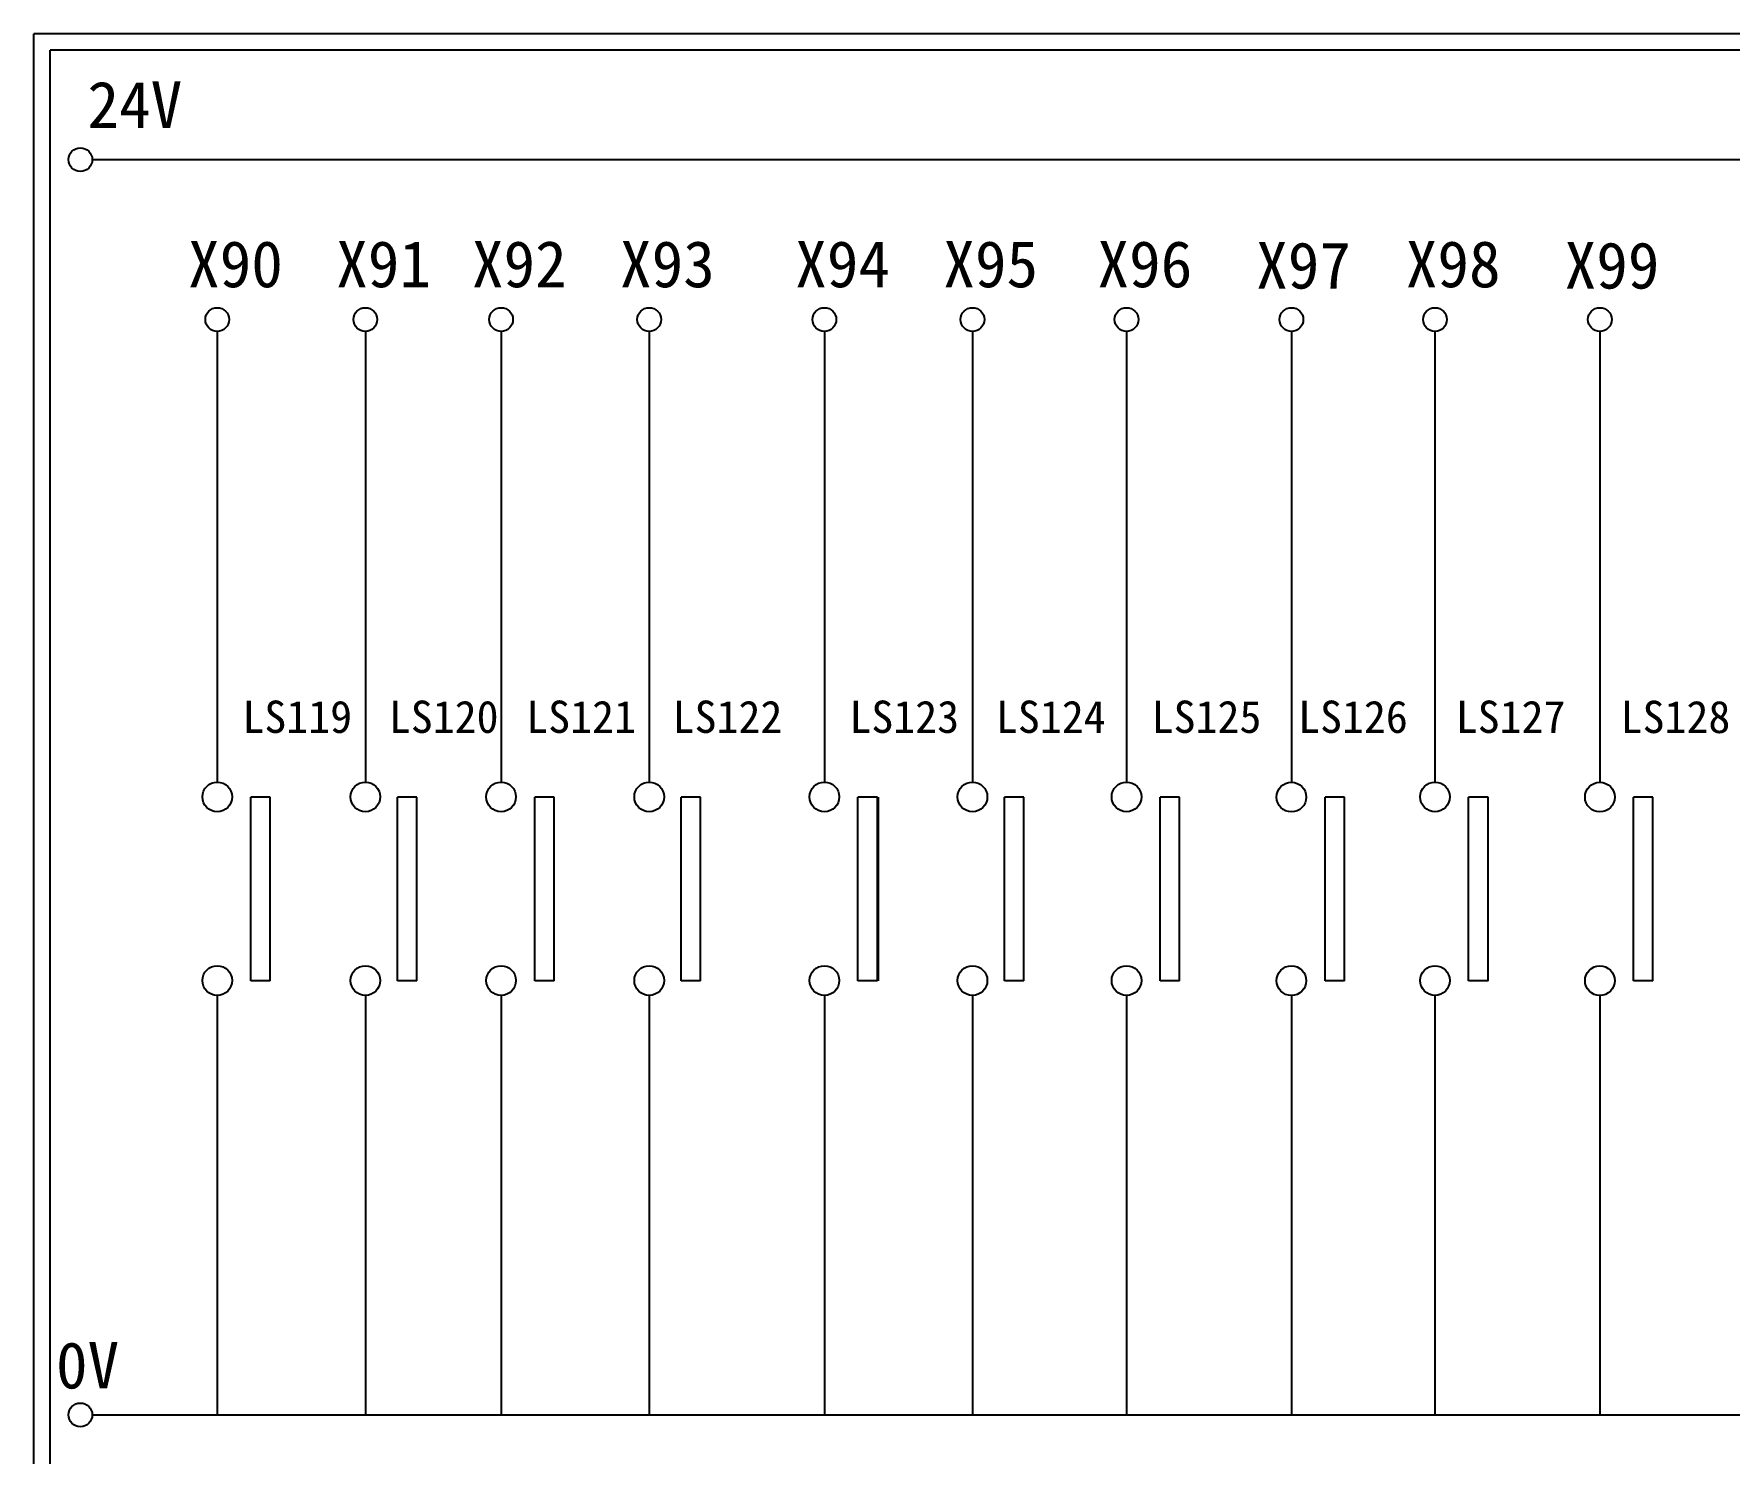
# Model space of a CAD drawing. Extents: x 275 to 562, y 265 to 469.
# Drawn here: x 274.9 to 406.3, y 358.9 to 468.9 of the extents above; entities that cross this region are included whole.
import ezdxf

# ---------------------------------------------------------------- set-up
doc = ezdxf.new("R2010")
doc.units = 0
doc.layers.get('0').update_dxf_attribs({"linetype": 'CONTINUOUS'})
doc.layers.add('圖框層', color=7, linetype='CONTINUOUS')
doc.layers.add('標尺寸層', color=3, linetype='CONTINUOUS')
doc.styles.add('STSL', font='kaiu.ttf')

msp = doc.modelspace()

# ---------------------------------------------------------------- linework, layer by layer
for p, q in [((293.22, 409.78), (291.72, 409.78)), ((304.57, 409.78), (303.07, 409.78)), ((315.22, 409.78), (313.72, 409.78)), ((326.57, 409.78), (325.07, 409.78)), ((340.28, 409.78), (338.77, 409.78)), ((351.63, 409.78), (350.12, 409.78)), ((363.7, 409.78), (362.2, 409.78)), ((376.48, 409.78), (374.98, 409.78)), ((387.61, 409.78), (386.11, 409.78)), ((400.39, 409.78), (398.88, 409.78)), ((293.22, 395.55), (291.72, 395.55)), ((304.57, 395.55), (303.07, 395.55)), ((315.22, 395.55), (313.72, 395.55)), ((326.57, 395.55), (325.07, 395.55)), ((340.28, 395.55), (338.77, 395.55)), ((351.63, 395.55), (350.12, 395.55)), ((363.7, 395.55), (362.2, 395.55)), ((376.48, 395.55), (374.98, 395.55)), ((387.61, 395.55), (386.11, 395.55)), ((400.39, 395.55), (398.88, 395.55))]:
    msp.add_line(p, q)
at = {"layer": '圖框層', "color": 7}
for p, q in [((561.9, 468.91), (274.9, 468.91)), ((274.9, 264.95), (274.9, 468.91)), ((560.65, 467.66), (276.15, 467.66)), ((276.15, 266.2), (276.15, 467.66))]:
    msp.add_line(p, q, dxfattribs=at)
at = {"layer": '標尺寸層', "color": 7}
for p, q in [((279.42, 459.17), (557.02, 459.17)), ((289.11, 445.86), (289.11, 410.94)), ((300.59, 445.86), (300.59, 410.94)), ((311.11, 445.86), (311.11, 410.94)), ((322.59, 445.86), (322.59, 410.94)), ((336.17, 445.86), (336.17, 410.94)), ((347.65, 445.86), (347.65, 410.94)), ((359.59, 445.86), (359.59, 410.94)), ((372.37, 445.86), (372.37, 410.93)), ((383.5, 445.86), (383.5, 410.94)), ((396.28, 445.86), (396.28, 410.93)), ((291.72, 395.55), (291.72, 409.78)), ((293.22, 395.55), (293.22, 409.78)), ((303.07, 395.55), (303.07, 409.78)), ((304.57, 395.55), (304.57, 409.78)), ((313.72, 395.55), (313.72, 409.78)), ((315.22, 395.55), (315.22, 409.78)), ((325.07, 395.55), (325.07, 409.78)), ((326.57, 395.55), (326.57, 409.78)), ((338.77, 395.55), (338.77, 409.78)), ((340.28, 395.55), (340.28, 409.78)), ((340.37, 395.55), (340.37, 409.78)), ((350.12, 395.55), (350.12, 409.78)), ((351.63, 395.55), (351.63, 409.78)), ((362.2, 395.55), (362.2, 409.78)), ((363.7, 395.55), (363.7, 409.78)), ((374.98, 395.55), (374.98, 409.78)), ((376.48, 395.55), (376.48, 409.78)), ((386.11, 395.55), (386.11, 409.78)), ((387.61, 395.55), (387.61, 409.78)), ((398.88, 395.55), (398.88, 409.78)), ((400.39, 395.55), (400.39, 409.78)), ((289.11, 394.41), (289.11, 361.9)), ((300.59, 394.41), (300.59, 361.9)), ((311.11, 394.41), (311.11, 361.9)), ((322.59, 394.41), (322.59, 361.9)), ((336.17, 394.41), (336.17, 361.9)), ((347.65, 394.41), (347.65, 361.9)), ((359.59, 394.41), (359.59, 361.9)), ((372.37, 394.41), (372.37, 361.9)), ((372.37, 394.4), (372.37, 361.9)), ((383.5, 394.41), (383.5, 361.9)), ((396.28, 394.41), (396.28, 361.9)), ((396.28, 394.4), (396.28, 361.9)), ((279.42, 361.9), (557.5, 361.9))]:
    msp.add_line(p, q, dxfattribs=at)
for centre, radius in [((278.5, 459.17), 0.92), ((289.11, 446.78), 0.92), ((300.59, 446.78), 0.92), ((311.11, 446.78), 0.92), ((322.59, 446.78), 0.92), ((336.17, 446.78), 0.92), ((347.65, 446.78), 0.92), ((359.59, 446.78), 0.92), ((372.37, 446.78), 0.92), ((372.37, 446.78), 0.92), ((383.5, 446.78), 0.92), ((396.28, 446.78), 0.92), ((396.28, 446.78), 0.92), ((289.11, 409.79), 1.15), ((300.59, 409.79), 1.15), ((311.11, 409.79), 1.15), ((322.59, 409.79), 1.15), ((336.17, 409.79), 1.15), ((347.65, 409.79), 1.15), ((359.59, 409.79), 1.15), ((372.37, 409.78), 1.15), ((383.5, 409.79), 1.15), ((396.28, 409.78), 1.15), ((289.11, 395.56), 1.15), ((300.59, 395.56), 1.15), ((311.11, 395.56), 1.15), ((322.59, 395.56), 1.15), ((336.17, 395.56), 1.15), ((347.65, 395.56), 1.15), ((359.59, 395.56), 1.15), ((372.37, 395.55), 1.15), ((383.5, 395.56), 1.15), ((396.28, 395.55), 1.15), ((278.5, 361.9), 0.92)]:
    msp.add_circle(centre, radius, dxfattribs=at)

# ---------------------------------------------------------------- texts
at = {"layer": '圖框層', "color": 4, "style": 'STSL'}
for s, height, p in [('24V', 3.6, (279.05, 461.63)), ('X90', 3.6, (286.85, 449.28)), ('X91', 3.6, (298.33, 449.28)), ('X92', 3.6, (308.85, 449.28)), ('X93', 3.6, (320.33, 449.28)), ('X94', 3.6, (333.91, 449.28)), ('X95', 3.6, (345.39, 449.28)), ('X96', 3.6, (357.34, 449.28)), ('X97', 3.6, (369.64, 449.18)), ('X98', 3.6, (381.24, 449.28)), ('X99', 3.6, (393.55, 449.18)), ('LS119', 2.5, (291.06, 414.75)), ('LS120', 2.5, (302.41, 414.75)), ('LS121', 2.5, (313.06, 414.75)), ('LS122', 2.5, (324.41, 414.75)), ('LS123', 2.5, (338.11, 414.75)), ('LS124', 2.5, (349.47, 414.75)), ('LS125', 2.5, (361.54, 414.75)), ('LS126', 2.5, (372.89, 414.75)), ('LS127', 2.5, (385.11, 414.75)), ('LS128', 2.5, (397.89, 414.74)), ('0V', 3.6, (276.61, 363.95))]:
    msp.add_text(s, height=height, dxfattribs=at).set_placement(p)

doc.saveas('drawing.dxf')
